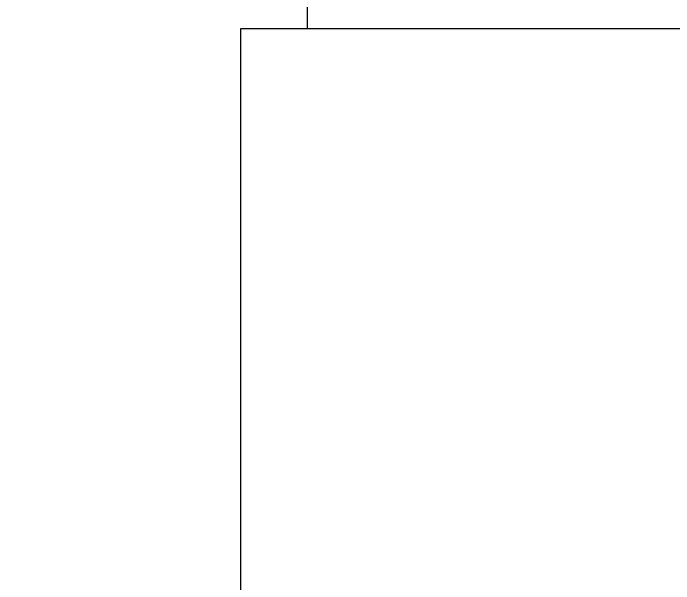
# Model space of a CAD drawing. Header units: metres. Extents: x 0 to 298, y 0 to 162.
# Drawn here: x 174.3501 to 174.6294, y 106.5825 to 106.8236 of the extents above; entities that cross this region are included whole.
import ezdxf

# ---------------------------------------------------------------- set-up
doc = ezdxf.new("R2010")
doc.units = ezdxf.units.M
doc.header["$MEASUREMENT"] = 0
doc.layers.add('BLK_1_FLR_0_CARPET_AREA', color=10, linetype='Continuous')
doc.layers.add('BLK_1_FLR_0_WATER_CLOSET', color=4, linetype='Continuous', lineweight=30)

msp = doc.modelspace()

# ---------------------------------------------------------------- linework, layer by layer
for p, q in [((174.44638, 106.8172), (175.40238, 106.8172)), ((174.44638, 105.5972), (174.44638, 106.8172))]:
    msp.add_line(p, q)
msp.add_lwpolyline([(174.47438, 106.8172), (175.37438, 106.8172), (175.37438, 107.0472), (174.47438, 107.0472)], close=True)
at = {"layer": 'BLK_1_FLR_0_CARPET_AREA', "color": 15, "linetype": 'Continuous', "lineweight": 30}
msp.add_lwpolyline([(173.36408, 103.4622), (173.36408, 105.4772), (173.45808, 105.4772), (173.45808, 105.5972), (173.36408, 105.5972), (173.36408, 106.8172), (174.32638, 106.8172), (174.32638, 105.5972), (174.22838, 105.5972), (174.22838, 105.4772), (174.54438, 105.4772), (174.54438, 105.5972), (174.44638, 105.5972), (174.44638, 106.8172), (175.40238, 106.8172), (175.40238, 105.5972), (175.30438, 105.5972), (175.30438, 105.4772), (175.62038, 105.4772)], dxfattribs=at)
at = {"layer": 'BLK_1_FLR_0_WATER_CLOSET', "color": 213, "lineweight": 30}
msp.add_lwpolyline([(175.40238, 105.5972), (174.44638, 105.5972), (174.44638, 106.8172), (175.40238, 106.8172)], close=True, dxfattribs=at)

doc.saveas('drawing.dxf')
